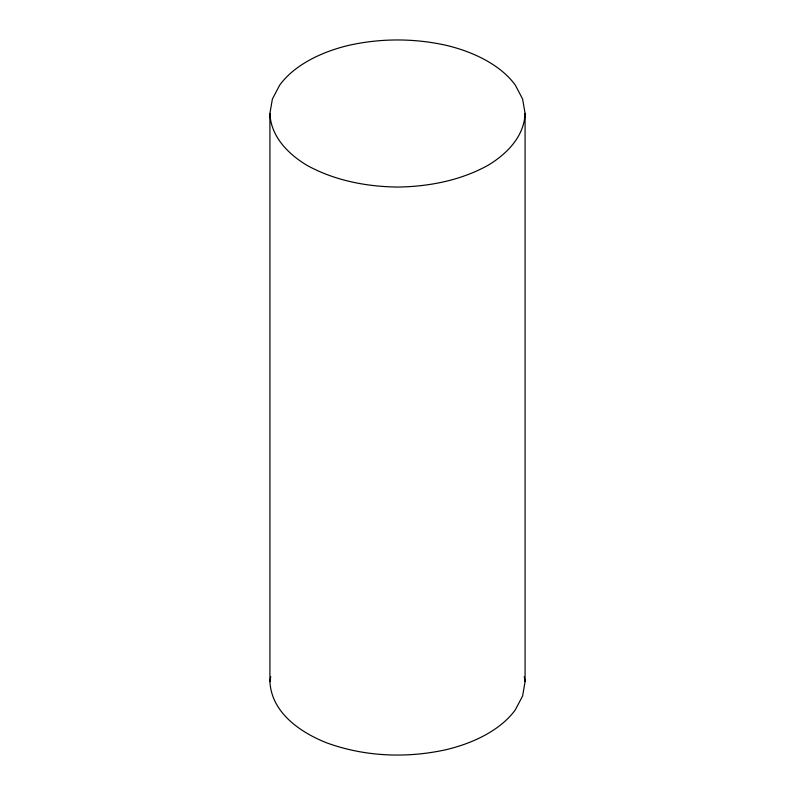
<?xml version="1.0" encoding="UTF-8"?>
<svg xmlns="http://www.w3.org/2000/svg" width="795" height="795" viewBox="0 0 795 795"><rect width="100%" height="100%" fill="white"/><g stroke="black" fill="none" stroke-linecap="round" stroke-linejoin="round"><path stroke-width="1.19" d="M269.922 113.407L272.387 99.047L279.641 85.224A127.786 73.776 0 0 1 348.677 45.365C380.755 38.17 414.255 38.17 446.333 45.355A127.766 73.766 0 0 1 515.369 85.214L522.613 99.037L525.078 113.407L525.078 681.593L522.613 695.953L515.359 709.776A127.786 73.776 0 0 1 446.323 749.635C406.802 758.43 364.786 756.76 326.626 742.828C300.301 732.384 271.453 712.628 269.922 681.593L269.922 113.407C270.737 136.601 288.436 154.3 307.287 165.499C334.814 180.604 366.316 186.616 397.5 187.064C428.674 186.616 460.176 180.604 487.713 165.489C506.554 154.29 524.263 136.591 525.078 113.407M269.922 681.593L270.737 676.803M524.263 676.803L525.078 681.593"/></g></svg>
